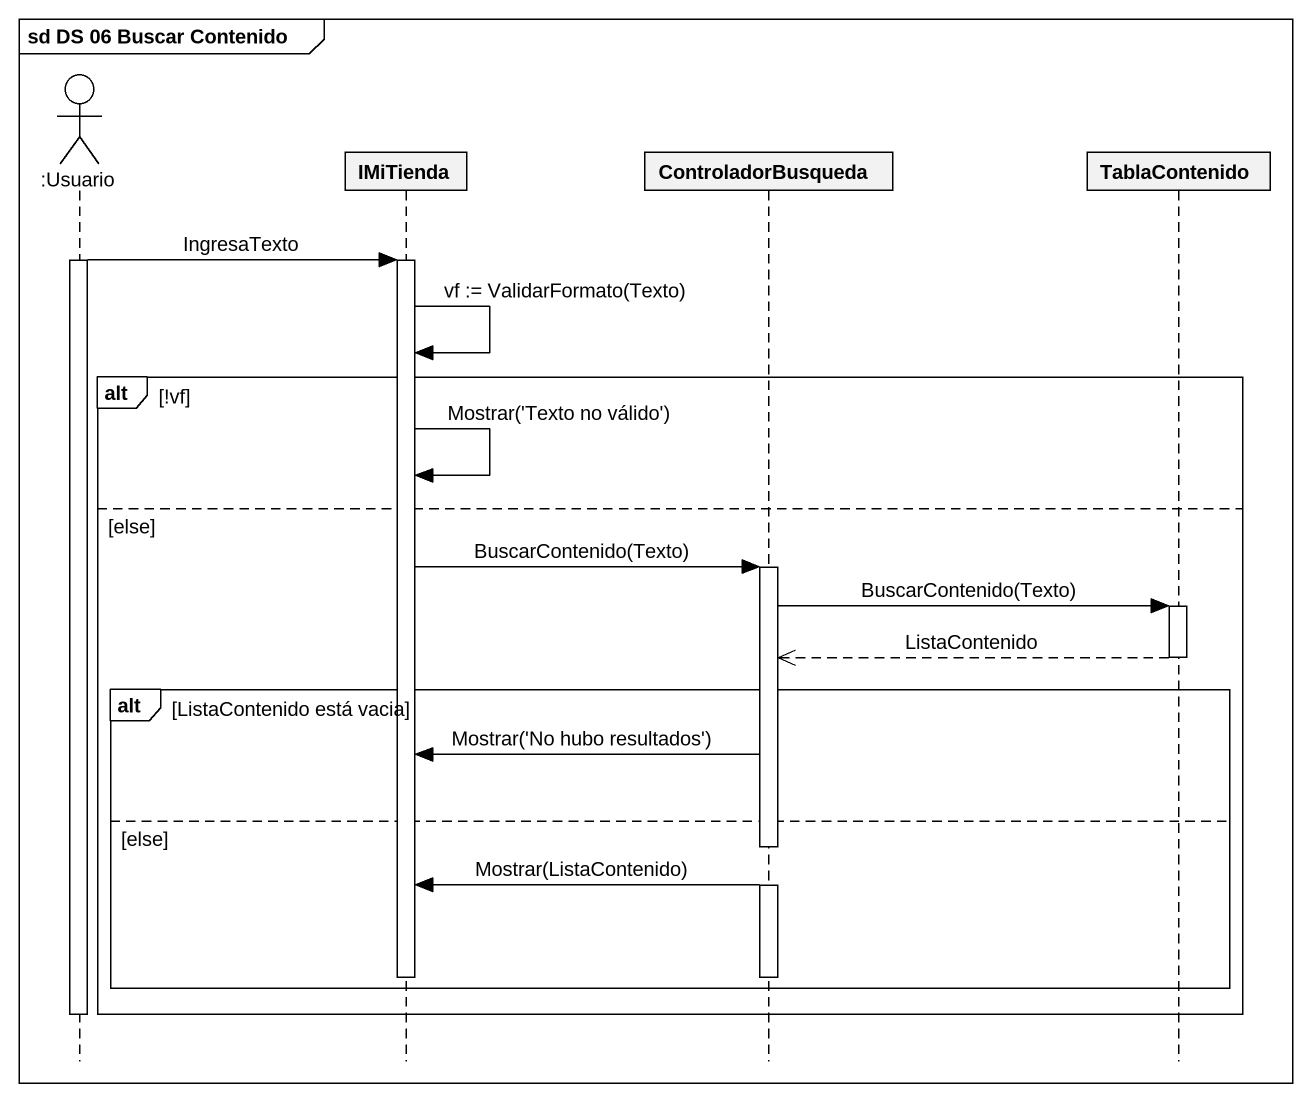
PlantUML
@startuml
mainframe sd DS 06 Buscar Contenido
hide footbox
actor ":Usuario" as Usuario
participant IMiTienda
participant ControladorBusqueda
participant TablaContenido

activate Usuario
Usuario -> IMiTienda : IngresaTexto
activate IMiTienda
IMiTienda -> IMiTienda : vf := ValidarFormato(Texto)
alt !vf
  IMiTienda -> IMiTienda : Mostrar('Texto no válido')
else else
  IMiTienda -> ControladorBusqueda : BuscarContenido(Texto)
  activate ControladorBusqueda
  ControladorBusqueda -> TablaContenido : BuscarContenido(Texto)
  activate TablaContenido
  TablaContenido -->> ControladorBusqueda : ListaContenido
  deactivate TablaContenido
  alt ListaContenido está vacia
    ControladorBusqueda -> IMiTienda : Mostrar('No hubo resultados')
  else else
    ControladorBusqueda -> IMiTienda : Mostrar(ListaContenido)
    deactivate IMiTienda
    deactivate ControladorBusqueda
  end
end
deactivate Usuario
@enduml
